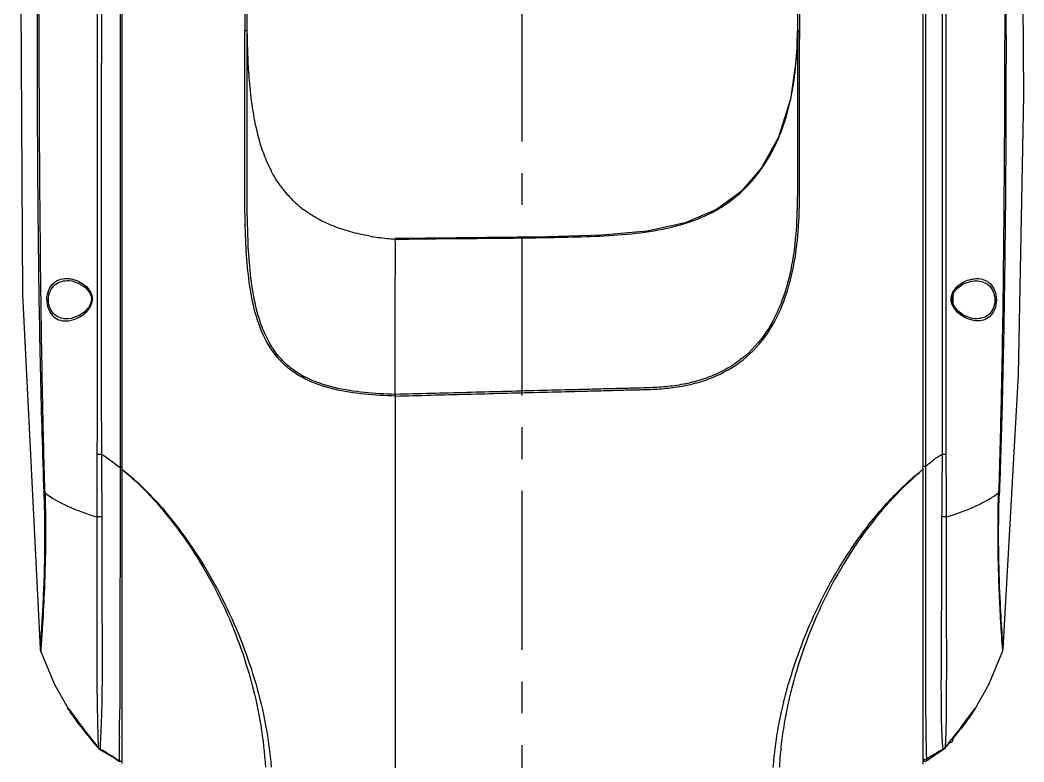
# Model space of a CAD drawing. Header units: millimetres. Extents: x 5828 to 6704, y 123 to 421.
# Drawn here: x 6357.29 to 6369.14, y 264.28 to 273.04 of the extents above; entities that cross this region are included whole.
import ezdxf

# ---------------------------------------------------------------- set-up
doc = ezdxf.new("R2010")
doc.units = ezdxf.units.MM
doc.linetypes.add('CENTER', pattern=[0.6, 0.375, -0.075, 0.075, -0.075])
doc.layers.add('中心线', color=7, linetype='Continuous')
doc.layers.add('外形图', color=7, linetype='Continuous')

msp = doc.modelspace()

# ---------------------------------------------------------------- linework, layer by layer
at = {"layer": '中心线', "linetype": 'CENTER', "ltscale": 5}
msp.add_line((6363.2184, 232.6078), (6363.2184, 284.1719), dxfattribs=at)
at = {"layer": '外形图', "color": 7, "linetype": 'Continuous'}
for p, q in [((6358.4935, 264.2656), (6358.4935, 279.6767)), ((6367.9534, 264.2562), (6367.9534, 279.6819)), ((6367.9802, 279.6791), (6367.9802, 267.7723)), ((6359.9686, 272.8677), (6359.9684, 277.0435)), ((6366.4684, 276.5749), (6366.4684, 272.8126)), ((6366.4945, 276.5774), (6366.4945, 272.8126)), ((6358.4672, 274.5639), (6358.4672, 269.6388)), ((6359.9417, 273.3889), (6359.9417, 272.9148)), ((6359.9417, 272.9137), (6359.9417, 272.9148)), ((6359.9417, 272.9137), (6359.9417, 272.9148)), ((6359.9684, 272.562), (6359.9684, 272.9137)), ((6359.9686, 272.8722), (6359.9687, 272.8677)), ((6366.4681, 272.8605), (6366.4672, 272.8125)), ((6366.4684, 272.8898), (6366.468, 272.856)), ((6366.4946, 272.8127), (6366.4946, 272.9149)), ((6359.9684, 272.562), (6359.9684, 272.7024)), ((6359.9417, 272.562), (6359.9417, 272.6007)), ((6366.4946, 271.4461), (6366.4946, 271.4613)), ((6359.9796, 270.4058), (6359.9692, 270.7835)), ((6359.9532, 270.3973), (6359.9529, 270.4049)), ((6359.9532, 270.3973), (6359.953, 270.4049)), ((6363.5194, 270.48), (6361.7184, 270.4602)), ((6361.7184, 270.4519), (6361.7184, 270.4611)), ((6358.1959, 269.9138), (6358.1957, 269.5638)), ((6358.1959, 269.9138), (6358.1957, 269.5638)), ((6358.1033, 269.8297), (6358.124, 269.7818)), ((6358.124, 269.7818), (6358.1285, 269.7398)), ((6358.2445, 269.8138), (6358.2446, 269.6638)), ((6368.1793, 269.8138), (6368.1794, 269.6638)), ((6368.1795, 269.8138), (6368.1796, 269.6739)), ((6368.2953, 269.7398), (6368.3004, 269.784)), ((6368.3004, 269.784), (6368.3212, 269.8307)), ((6368.3034, 269.7962), (6368.3034, 269.6972)), ((6357.6023, 269.7389), (6357.6207, 269.7388)), ((6358.1195, 269.6943), (6358.0946, 269.6467)), ((6358.1285, 269.7398), (6358.1195, 269.6943)), ((6368.1796, 269.6739), (6368.1796, 269.6638)), ((6368.3029, 269.6983), (6368.2953, 269.7398)), ((6368.3262, 269.6512), (6368.3029, 269.6983)), ((6368.8186, 269.7389), (6368.8002, 269.7388)), ((6361.7184, 268.6022), (6361.7184, 260.0431)), ((6358.467, 267.7576), (6358.467, 267.7376)), ((6367.9808, 267.7723), (6367.9808, 267.7381)), ((6357.5225, 265.6234), (6357.5225, 265.6234)), ((6368.8929, 265.6105), (6368.8879, 265.6838)), ((6357.5303, 265.5866), (6357.5303, 265.5866)), ((6368.8938, 265.5929), (6368.8938, 265.5929)), ((6368.8989, 265.6171), (6368.8989, 265.6171)), ((6357.8515, 264.9161), (6357.8514, 264.9162)), ((6368.5696, 264.9147), (6368.5694, 264.9143)), ((6357.8595, 264.9087), (6357.868, 264.8973)), ((6357.868, 264.8973), (6357.9202, 264.8263)), ((6357.9202, 264.8263), (6357.9547, 264.7797)), ((6368.4551, 264.7633), (6368.4824, 264.7999)), ((6368.4824, 264.7999), (6368.5551, 264.8987)), ((6357.9547, 264.7797), (6357.9825, 264.7425)), ((6357.9825, 264.7425), (6358.0146, 264.7001)), ((6358.0146, 264.7001), (6358.0348, 264.6736)), ((6358.0283, 264.6685), (6358.0244, 264.6736)), ((6358.031, 264.6787), (6358.0349, 264.6736)), ((6358.0349, 264.6736), (6358.0348, 264.6736)), ((6358.2441, 264.7539), (6358.2438, 264.7473)), ((6358.2444, 264.763), (6358.2441, 264.7539)), ((6368.1681, 264.7611), (6368.1684, 264.7508)), ((6368.3872, 264.6736), (6368.391, 264.6786)), ((6368.3872, 264.6736), (6368.3873, 264.6736)), ((6368.3936, 264.6686), (6368.3975, 264.6737)), ((6368.4255, 264.7239), (6368.4551, 264.7633)), ((6367.9859, 264.5988), (6367.9861, 264.588)), ((6368.3034, 264.566), (6368.3034, 264.5388)), ((6358.1438, 264.5341), (6358.1833, 264.4843)), ((6358.2068, 264.4502), (6358.2204, 264.4379)), ((6358.2069, 264.4502), (6358.2069, 264.4503)), ((6358.2147, 264.4454), (6358.2126, 264.4473)), ((6358.2126, 264.4473), (6358.2147, 264.4451)), ((6358.2147, 264.4451), (6358.2158, 264.444)), ((6358.2204, 264.4379), (6358.2334, 264.4296)), ((6358.2332, 264.4471), (6358.2331, 264.4325)), ((6358.2331, 264.4393), (6358.2331, 264.4325)), ((6368.1911, 264.4301), (6368.2134, 264.4483)), ((6368.209, 264.4469), (6368.2111, 264.449)), ((6368.2136, 264.4486), (6368.217, 264.4523)), ((6368.2622, 264.5138), (6368.2784, 264.5138)), ((6368.2784, 264.5138), (6368.2784, 264.5343)), ((6358.2334, 264.4296), (6358.2331, 264.4326)), ((6358.2334, 264.4296), (6358.2334, 264.4296)), ((6368.1911, 264.4301), (6368.1909, 264.4302)), ((6368.191, 264.43), (6368.1909, 264.43)), ((6368.1911, 264.43), (6368.191, 264.43)), ((6368.1911, 264.4301), (6368.1911, 264.4301)), ((6358.4542, 264.294), (6358.4541, 264.2954)), ((6358.4771, 264.291), (6358.4885, 264.2994)), ((6367.9856, 264.2937), (6367.9933, 264.2975))]:
    msp.add_line(p, q, dxfattribs=at)
for points in [[(6368.8989, 265.6171), (6369.0791, 268.8516), (6369.144, 272.1476), (6369.1203, 275.4763), (6369.0116, 277.8558)], [(6357.3605, 277.214), (6357.2859, 274.631), (6357.3145, 269.7995), (6357.5225, 265.6234)], [(6366.4673, 272.8175), (6366.4649, 272.7434), (6366.4547, 272.5778), (6366.3854, 272.1055), (6366.2449, 271.6562), (6366.046, 271.2946), (6365.8046, 271.0171), (6365.511, 270.8045), (6365.1427, 270.6479), (6364.6932, 270.5489), (6364.1599, 270.4998), (6363.5194, 270.48)], [(6357.8651, 269.9639), (6357.8961, 269.9604), (6357.9934, 269.9271), (6358.062, 269.8792), (6358.1033, 269.8297)], [(6368.3212, 269.8307), (6368.3617, 269.8788), (6368.4282, 269.9254), (6368.5246, 269.9589), (6368.5568, 269.9626)], [(6358.0946, 269.6467), (6358.0492, 269.5967), (6357.9826, 269.551), (6357.8885, 269.5174), (6357.8541, 269.5132)], [(6368.5678, 269.5145), (6368.5321, 269.519), (6368.4361, 269.5543), (6368.3686, 269.6024), (6368.3262, 269.6512)], [(6357.5225, 265.6234), (6357.5239, 265.6124), (6357.5289, 265.5907), (6357.5303, 265.5866)], [(6357.5303, 265.5867), (6357.6937, 265.197), (6357.8492, 264.9203)], [(6368.5719, 264.9189), (6368.7288, 265.1983), (6368.8938, 265.5929)], [(6368.8938, 265.5929), (6368.896, 265.6002), (6368.8986, 265.6147), (6368.8989, 265.6172)], [(6357.8501, 264.9209), (6357.85, 264.921), (6357.8503, 264.9206), (6357.8516, 264.919), (6357.8536, 264.9165), (6357.8562, 264.9131), (6357.8595, 264.9087)], [(6368.5551, 264.8987), (6368.5626, 264.9087), (6368.5656, 264.9126), (6368.568, 264.9157), (6368.5698, 264.918), (6368.5709, 264.9194), (6368.571, 264.9195)], [(6368.3873, 264.6736), (6368.394, 264.6824), (6368.4255, 264.7239)], [(6368.2083, 264.4458), (6368.208, 264.4454), (6368.2087, 264.4463), (6368.2111, 264.449)], [(6358.2334, 264.4296), (6358.307, 264.3885), (6358.4008, 264.3303), (6358.4541, 264.2941)], [(6367.9933, 264.2975), (6368.049, 264.3375), (6368.1352, 264.3955), (6368.1906, 264.4298)], [(6358.4542, 264.294), (6358.4623, 264.2902), (6358.4771, 264.291)], [(6367.9581, 264.303), (6367.9703, 264.294), (6367.9856, 264.2937)]]:
    msp.add_lwpolyline(points, dxfattribs=at)
for centre, radius, start, end in [((6367.6319, 272.9057), 7.6635, 180.28435, 182.27984), ((6362.1317, 272.9132), 4.3368, 358.67549, 359.69242), ((6362.1176, 272.9133), 4.3508, 359.69207, 0.00787), ((6366.9126, 272.8807), 6.9437, 182.30936, 182.62858), ((6366.0967, 272.8377), 6.1267, 182.57704, 185.16694), ((6362.4949, 272.3058), 2.4813, 195.35198, 196.4596), ((6362.3214, 272.2548), 2.3005, 196.46577, 197.16465), ((6361.8346, 272.0826), 1.7838, 203.0628, 203.93906), ((6361.7575, 272.0481), 1.6993, 203.93072, 205.89414), ((6364.524, 272.357), 1.8607, 324.44735, 326.57802), ((6361.684, 272.0125), 1.6176, 205.89632, 207.72823), ((6361.4412, 271.8617), 1.3314, 215.72767, 220.11565), ((6361.4291, 271.8521), 1.316, 220.13322, 228.58707), ((6364.733, 272.1794), 1.5857, 301.62047, 311.8405), ((6364.7095, 272.2063), 1.6214, 311.82591, 314.80771), ((6361.4196, 271.8417), 1.3019, 228.59875, 233.13313), ((6364.7023, 272.2321), 1.6467, 298.66071, 301.56753), ((6364.4615, 272.7977), 2.2626, 287.40758, 287.95651), ((6361.8894, 273.2486), 2.7987, 260.15848, 262.39082), ((6361.9557, 273.7656), 3.3199, 262.43891, 265.90485), ((6368.5329, 269.7031), 0.2605, 139.72009, 140.73052), ((6899.6125, 269.4495), 541.368, 179.977324, 180.162323), ((6368.4521, 269.7473), 0.1681, 182.69926, 184.34741), ((6368.5582, 269.8011), 0.289, 217.79487, 219.04592), ((6357.821, 269.7841), 0.296, 275.54064, 277.33985), ((6463.932, 267.0555), 105.7412, 179.534256, 179.934963), ((6263.9875, 266.97), 104.2423, 0.112761, 0.520591), ((6358.4668, 267.0464), 0.7112, 88.91785, 89.98664), ((6358.258, 261.8395), 5.3364, 90.07062, 90.72062), ((6368.178, 261.5853), 5.5901, 89.47008, 90.05974), ((6357.2403, 264.4476), 0.7722, 36.75508, 37.47879), ((6368.0281, 265.2553), 0.6397, 327.04433, 327.78936), ((6366.1856, 270.9236), 10.2711, 217.48126, 218.46871), ((6300.5255, 265.4512), 57.9395, 359.141212, 359.341934), ((6399.046, 265.0732), 31.0637, 180.52749, 180.8751), ((6374.4272, 264.8983), 6.2606, 181.34963, 182.62789), ((6360.8878, 270.4215), 9.4488, 322.29154, 322.53158), ((6361.8032, 267.5547), 4.7518, 217.40114, 219.27935), ((6374.6453, 264.9105), 6.479, 182.6477, 182.90499), ((6364.6322, 267.5413), 4.7329, 320.86438, 321.31297), ((6364.19, 267.8959), 5.2997, 321.30807, 321.53475), ((6360.4481, 270.7613), 10.0044, 321.99617, 322.2924), ((6364.7176, 267.4787), 4.627, 321.51645, 322.60452), ((6361.0795, 266.9626), 3.8168, 219.27758, 220.07836), ((6358.1685, 264.5388), 0.025, 195.6995, 243.79063), ((6360.1678, 266.1929), 2.6236, 220.03596, 220.94283), ((6358.6278, 264.8378), 0.5722, 222.16344, 222.6405), ((6358.2702, 264.5085), 0.0861, 222.59294, 227.5212), ((6358.3057, 264.5329), 0.1263, 218.61071, 220.56588), ((6358.3112, 264.5377), 0.1336, 220.57644, 222.52648), ((6358.3201, 264.5458), 0.1456, 222.52002, 223.62121), ((6358.2808, 264.5208), 0.1003, 228.74046, 241.57588), ((6359.796, 264.4379), 1.5629, 179.7827, 179.94836), ((6368.2694, 264.4587), 0.085, 192.29015, 193.34416), ((6368.256, 264.4555), 0.0712, 193.35767, 193.99816), ((6368.1414, 264.5206), 0.1, 298.2925, 312.54569), ((6368.0818, 264.5613), 0.1711, 318.01983, 320.0677), ((6368.159, 264.4996), 0.0747, 315.35241, 316.96094), ((6368.1018, 264.5444), 0.1449, 320.11674, 321.53091), ((6367.7447, 264.8841), 0.6399, 317.56909, 317.96743), ((6366.4231, 266.0479), 2.4009, 318.88644, 319.89199), ((6365.6737, 266.6841), 3.3839, 319.82714, 320.08907), ((6368.2784, 264.5388), 0.025, 270, 0), ((6357.1905, 262.505), 2.1914, 54.78813, 61.59196), ((6369.3414, 262.2906), 2.4324, 118.2867, 123.68798), ((6358.4685, 264.3159), 0.025, 266.04071, 359.98897), ((6367.9784, 264.3355), 0.0252, 240.95864, 303.37835)]:
    msp.add_arc(centre, radius, start, end, dxfattribs=at)
for points, knots in [([(6368.2255, 267.9171), (6368.2242, 268.4791), (6368.2249, 269.6032), (6368.2231, 271.2892), (6368.2277, 272.694), (6368.2248, 273.6772), (6368.2247, 274.2387), (6368.2265, 274.6596), (6368.2283, 275.0804), (6368.228, 275.5009), (6368.2282, 275.9211), (6368.2304, 276.4803), (6368.2291, 277.035), (6368.229, 277.5788), (6368.2291, 277.9639), (6368.2288, 278.323), (6368.2284, 278.6493), (6368.228, 278.8978), (6368.2276, 279.0754), (6368.2274, 279.1913), (6368.2273, 279.2951), (6368.2271, 279.3862), (6368.2267, 279.4641), (6368.2264, 279.5207), (6368.2262, 279.559), (6368.2261, 279.5824), (6368.226, 279.6022), (6368.2259, 279.6184), (6368.2259, 279.6309), (6368.2259, 279.6393), (6368.226, 279.6439), (6368.2258, 279.6464), (6368.2261, 279.6473), (6368.2258, 279.6484), (6368.226, 279.6483)], [0, 0, 0, 0, 0.1437176, 0.2874507, 0.4311511, 0.5029768, 0.538873, 0.5747507, 0.6106164, 0.646472, 0.6822901, 0.7180863, 0.7894593, 0.8241412, 0.8571597, 0.8879511, 0.9159631, 0.9406014, 0.9514963, 0.9613894, 0.970244, 0.9780232, 0.9846863, 0.9901875, 0.9924878, 0.9944813, 0.9961674, 0.9975467, 0.9986195, 0.9993862, 0.9996548, 0.9998468, 0.9999619, 1, 1, 1, 1]), ([(6368.9516, 278.8065), (6368.9473, 278.7761), (6368.9379, 278.6945), (6368.9223, 278.5423), (6368.9045, 278.3329), (6368.887, 278.0723), (6368.8732, 277.7681), (6368.866, 277.4291), (6368.8664, 277.0657), (6368.8814, 276.5617), (6368.891, 276.0525), (6368.9005, 275.5423), (6368.9067, 275.0313), (6368.9124, 274.392), (6368.9177, 273.3674), (6368.9161, 272.085), (6368.9056, 270.5446), (6368.8917, 269.3886), (6368.8754, 268.6177), (6368.8645, 268.1037), (6368.8531, 267.7183), (6368.8452, 267.4614)], [0, 0, 0, 0, 0.008099, 0.0217229, 0.040427, 0.0636556, 0.090747, 0.1209184, 0.1532791, 0.1867994, 0.2541801, 0.2879193, 0.321673, 0.3892562, 0.4569341, 0.5924913, 0.7282448, 0.8641164, 0.8980904, 0.932062, 1, 1, 1, 1]), ([(6357.5804, 267.4587), (6357.5768, 267.5848), (6357.5692, 267.8369), (6357.56, 268.2152), (6357.5525, 268.5936), (6357.5374, 269.3503), (6357.5241, 270.4851), (6357.5133, 271.9972), (6357.5103, 273.2561), (6357.5141, 274.2618), (6357.5194, 275.0148), (6357.5292, 275.7668), (6357.5403, 276.3927), (6357.5548, 276.8906), (6357.5613, 277.3618), (6357.5513, 277.8821), (6357.5196, 278.3838), (6357.4941, 278.6617), (6357.4819, 278.7661)], [0, 0, 0, 0, 0.0334522, 0.0669084, 0.1003674, 0.133828, 0.2676495, 0.4013592, 0.5348808, 0.6015457, 0.6681227, 0.7346062, 0.8010032, 0.8341631, 0.8667006, 0.9259967, 0.9721265, 1, 1, 1, 1]), ([(6357.507, 278.2804), (6357.5205, 278.1095), (6357.5419, 277.7278), (6357.5488, 277.232), (6357.5375, 276.7933), (6357.5276, 276.4506), (6357.5201, 276.1067), (6357.5104, 275.6477), (6357.5016, 275.0733), (6357.4942, 274.3834), (6357.4894, 273.6927), (6357.4868, 272.7705), (6357.4885, 271.6167), (6357.4998, 270.2313), (6357.5229, 268.8452), (6357.5501, 267.9212), (6357.5667, 267.4592)], [0, 0, 0, 0, 0.0475261, 0.1059163, 0.137391, 0.1691606, 0.2009327, 0.2327453, 0.2964141, 0.360159, 0.4239823, 0.4878603, 0.6157578, 0.7437829, 0.8718832, 1, 1, 1, 1]), ([(6368.9133, 278.2807), (6368.8999, 278.1087), (6368.8786, 277.7255), (6368.872, 277.2281), (6368.8832, 276.7891), (6368.893, 276.4467), (6368.9004, 276.103), (6368.9101, 275.6444), (6368.9187, 275.0704), (6368.9259, 274.3811), (6368.9306, 273.6909), (6368.9331, 272.7694), (6368.9312, 271.6165), (6368.9202, 270.232), (6368.9007, 269.0778), (6368.8778, 268.1543), (6368.8621, 267.6927), (6368.8541, 267.4619)], [0, 0, 0, 0, 0.0478397, 0.1063696, 0.1378314, 0.1695877, 0.2013402, 0.2331354, 0.2967672, 0.3604767, 0.4242651, 0.4881087, 0.6159405, 0.7439041, 0.8719449, 0.9359732, 1, 1, 1, 1]), ([(6358.248, 274.5889), (6358.2476, 274.1912), (6358.2458, 273.4951), (6358.246, 272.5005), (6358.2443, 271.3065), (6358.2444, 270.4109), (6358.2445, 269.8138)], [0, 0, 0, 0, 0.2498495, 0.4373373, 0.6248747, 1, 1, 1, 1]), ([(6368.1741, 274.5889), (6368.1737, 274.1912), (6368.1767, 273.3956), (6368.1799, 272.202), (6368.1782, 271.008), (6368.1793, 270.2119), (6368.1795, 269.8138)], [0, 0, 0, 0, 0.2498473, 0.4998484, 0.7499118, 1, 1, 1, 1]), ([(6358.1945, 274.4888), (6358.1947, 274.1078), (6358.1948, 272.5828), (6358.1968, 271.0578), (6358.1959, 269.9138)], [0, 0, 0, 0, 0.24985, 1, 1, 1, 1]), ([(6359.9417, 272.6007), (6359.9417, 272.6529), (6359.9412, 272.7572), (6359.9424, 272.8615), (6359.9417, 272.9137)], [0, 0, 0, 0, 0.5000092, 1, 1, 1, 1]), ([(6359.9417, 272.9148), (6359.9451, 272.9149), (6359.9512, 272.9148), (6359.9609, 272.9146), (6359.9638, 272.9143), (6359.9689, 272.9141), (6359.9684, 272.9138)], [0, 0, 0, 0, 0.3887261, 0.7212095, 0.9366939, 1, 1, 1, 1]), ([(6366.4685, 272.9138), (6366.4684, 272.9145), (6366.4726, 272.9139), (6366.4765, 272.915), (6366.4853, 272.9148), (6366.4913, 272.9149), (6366.4946, 272.9149)], [0, 0, 0, 0, 0.0758727, 0.2930822, 0.6197127, 1, 1, 1, 1]), ([(6366.077, 271.3321), (6366.1483, 271.4402), (6366.2692, 271.6711), (6366.3837, 272.0431), (6366.4469, 272.426), (6366.4643, 272.684), (6366.4673, 272.8129)], [0, 0, 0, 0, 0.2505996, 0.5004372, 0.7503537, 1, 1, 1, 1]), ([(6366.4684, 272.8126), (6366.4684, 272.5874), (6366.4688, 272.137), (6366.4679, 271.6866), (6366.4681, 271.4613)], [0, 0, 0, 0, 0.4999628, 1, 1, 1, 1]), ([(6366.4947, 271.4614), (6366.4951, 271.6866), (6366.4945, 272.137), (6366.4946, 272.5875), (6366.4946, 272.8127)], [0, 0, 0, 0, 0.5000396, 1, 1, 1, 1]), ([(6359.9423, 270.7833), (6359.9406, 270.9315), (6359.9408, 271.228), (6359.9419, 271.8209), (6359.9416, 272.2656), (6359.9417, 272.562)], [0, 0, 0, 0, 0.2500216, 0.5000337, 1, 1, 1, 1]), ([(6359.9692, 270.7835), (6359.9675, 270.9317), (6359.9676, 271.2281), (6359.9688, 271.8209), (6359.9684, 272.2656), (6359.9684, 272.562)], [0, 0, 0, 0, 0.2499265, 0.4999795, 1, 1, 1, 1]), ([(6359.9949, 272.286), (6360.0047, 272.1786), (6360.0304, 271.9645), (6360.0736, 271.7528), (6360.1021, 271.6489)], [0, 0, 0, 0, 0.4999476, 1, 1, 1, 1]), ([(6366.4681, 271.4613), (6366.4682, 271.3205), (6366.4697, 271.0389), (6366.462, 270.6164), (6366.4183, 270.1955), (6366.3195, 269.7834), (6366.1462, 269.3949), (6365.9177, 269.1198), (6365.6907, 268.9518), (6365.5029, 268.8531), (6365.3035, 268.781), (6365.0971, 268.7328), (6364.887, 268.7066), (6364.6757, 268.6973), (6364.4644, 268.6927), (6364.2531, 268.6877), (6364.0418, 268.6815), (6363.7601, 268.6744), (6363.4079, 268.666), (6362.9852, 268.6547), (6362.4218, 268.6388), (6361.9991, 268.6283), (6361.7174, 268.621)], [0, 0, 0, 0, 0.0624887, 0.1249755, 0.1874383, 0.2498798, 0.312307, 0.3746503, 0.4059072, 0.4371661, 0.4684575, 0.4997446, 0.5310143, 0.5622801, 0.5935471, 0.6248065, 0.6560706, 0.6873352, 0.7498659, 0.8123983, 0.8749317, 1, 1, 1, 1]), ([(6361.7184, 268.6022), (6362.0006, 268.6095), (6362.4238, 268.6201), (6362.988, 268.6356), (6363.4112, 268.6472), (6363.7638, 268.6554), (6364.046, 268.6623), (6364.2575, 268.6683), (6364.4691, 268.6744), (6364.6808, 268.6778), (6364.8927, 268.6876), (6365.1033, 268.715), (6365.3105, 268.7631), (6365.577, 268.8589), (6365.8826, 269.0473), (6366.1597, 269.3762), (6366.3382, 269.7644), (6366.4398, 270.1775), (6366.48, 270.529), (6366.4919, 270.8113), (6366.4938, 271.0935), (6366.4943, 271.3051), (6366.4946, 271.4462)], [0, 0, 0, 0, 0.1249348, 0.1874031, 0.2498683, 0.3123334, 0.3435686, 0.3748029, 0.4060291, 0.4372661, 0.4685482, 0.4998549, 0.5311733, 0.5625005, 0.6249869, 0.687472, 0.7499986, 0.812533, 0.8750605, 0.9063247, 0.9375658, 1, 1, 1, 1]), ([(6361.7184, 270.4517), (6362.0045, 270.4583), (6362.4338, 270.4613), (6363.0062, 270.4655), (6363.4354, 270.4708), (6363.8647, 270.4796), (6364.435, 270.5015), (6364.866, 270.5533), (6365.1384, 270.6387)], [0, 0, 0, 0, 0.2501639, 0.3752519, 0.5003219, 0.6253966, 0.7504904, 1, 1, 1, 1]), ([(6361.7184, 268.6022), (6361.5966, 268.6054), (6361.353, 268.6184), (6360.9912, 268.6729), (6360.6994, 268.7695), (6360.4904, 268.8963), (6360.307, 269.0581), (6360.1408, 269.3201), (6360.034, 269.6713), (6359.9778, 270.0327), (6359.9593, 270.2757), (6359.9532, 270.3973)], [0, 0, 0, 0, 0.1251621, 0.2502785, 0.3751282, 0.4376154, 0.5001593, 0.6249245, 0.7498781, 0.8749231, 1, 1, 1, 1]), ([(6361.7174, 268.6211), (6361.596, 268.6243), (6361.3536, 268.6376), (6360.9942, 268.6918), (6360.7053, 268.7882), (6360.4997, 268.9144), (6360.3211, 269.0756), (6360.1606, 269.3358), (6360.058, 269.6837), (6360.0034, 270.0427), (6359.9855, 270.2846), (6359.9796, 270.4058)], [0, 0, 0, 0, 0.1258755, 0.2513649, 0.3760781, 0.4382345, 0.500251, 0.6240471, 0.7487854, 0.8742269, 1, 1, 1, 1]), ([(6361.7174, 268.621), (6361.7182, 268.8216), (6361.7191, 269.192), (6361.7171, 269.8018), (6361.7198, 270.2111), (6361.7185, 270.4506)], [0, 0, 0, 0, 0.328994, 0.6072316, 1, 1, 1, 1]), ([(6357.6023, 269.7389), (6357.6024, 269.7791), (6357.6166, 269.8545), (6357.6793, 269.9429), (6357.7663, 269.9872), (6357.8279, 269.9911), (6357.8578, 269.9887)], [0, 0, 0, 0, 0.2982634, 0.5522891, 0.7770245, 1, 1, 1, 1]), ([(6357.6207, 269.7388), (6357.6209, 269.7745), (6357.6347, 269.8426), (6357.6951, 269.9212), (6357.7774, 269.9608), (6357.8356, 269.9654), (6357.8644, 269.9639)], [0, 0, 0, 0, 0.2870367, 0.5386529, 0.7688414, 1, 1, 1, 1]), ([(6357.8578, 269.9887), (6357.8638, 269.9882), (6357.8884, 269.9855), (6357.9126, 269.9798), (6357.9304, 269.9742)], [0, 0, 0, 0, 0.2454717, 1, 1, 1, 1]), ([(6357.9304, 269.9742), (6357.9459, 269.9694), (6358.0097, 269.9445), (6358.0681, 269.9015), (6358.0994, 269.8595)], [0, 0, 0, 0, 0.2365793, 1, 1, 1, 1]), ([(6368.3342, 269.8715), (6368.3464, 269.8859), (6368.3977, 269.9348), (6368.4639, 269.9669), (6368.5141, 269.9792)], [0, 0, 0, 0, 0.2677609, 1, 1, 1, 1]), ([(6368.5141, 269.9792), (6368.5203, 269.9807), (6368.5449, 269.986), (6368.5701, 269.9885), (6368.5889, 269.9884)], [0, 0, 0, 0, 0.2549857, 1, 1, 1, 1]), ([(6368.5576, 269.9626), (6368.5861, 269.9641), (6368.644, 269.9595), (6368.7258, 269.9204), (6368.7861, 269.8423), (6368.8, 269.7744), (6368.8002, 269.7388)], [0, 0, 0, 0, 0.2306856, 0.4605631, 0.7122872, 1, 1, 1, 1]), ([(6368.5889, 269.9884), (6368.6165, 269.9883), (6368.6733, 269.9796), (6368.751, 269.9321), (6368.8059, 269.847), (6368.8184, 269.7764), (6368.8186, 269.7389)], [0, 0, 0, 0, 0.2198214, 0.4455951, 0.7023623, 1, 1, 1, 1]), ([(6358.0994, 269.8595), (6358.1025, 269.8553), (6358.1148, 269.8377), (6358.1247, 269.8183), (6358.1299, 269.803)], [0, 0, 0, 0, 0.2449878, 1, 1, 1, 1]), ([(6357.6023, 269.7389), (6357.602, 269.6989), (6357.6153, 269.6239), (6357.6748, 269.5348), (6357.7599, 269.4897), (6357.8203, 269.4866), (6357.8496, 269.4894)], [0, 0, 0, 0, 0.3014349, 0.5562337, 0.778836, 1, 1, 1, 1]), ([(6357.8533, 269.5131), (6357.8256, 269.5117), (6357.769, 269.5164), (6357.6899, 269.5573), (6357.6333, 269.6363), (6357.6206, 269.7035), (6357.6207, 269.7388)], [0, 0, 0, 0, 0.2283995, 0.4565485, 0.7096413, 1, 1, 1, 1]), ([(6358.0967, 269.6274), (6358.0998, 269.6315), (6358.112, 269.6487), (6358.1219, 269.6676), (6358.1276, 269.6824)], [0, 0, 0, 0, 0.2454842, 1, 1, 1, 1]), ([(6358.1396, 269.7394), (6358.1378, 269.7395), (6358.1351, 269.7395), (6358.1312, 269.7399), (6358.1297, 269.7395), (6358.1285, 269.74), (6358.1285, 269.7398)], [0, 0, 0, 0, 0.4706184, 0.7862691, 0.9526239, 1, 1, 1, 1]), ([(6368.2842, 269.7394), (6368.2857, 269.7395), (6368.2883, 269.7395), (6368.2921, 269.7399), (6368.2937, 269.7394), (6368.2953, 269.7401), (6368.2953, 269.7398)], [0, 0, 0, 0, 0.4135842, 0.7330309, 0.933135, 1, 1, 1, 1]), ([(6368.3298, 269.624), (6368.3267, 269.6279), (6368.3146, 269.6445), (6368.3045, 269.6625), (6368.2985, 269.6768)], [0, 0, 0, 0, 0.2454244, 1, 1, 1, 1]), ([(6368.8002, 269.7388), (6368.8003, 269.7037), (6368.7876, 269.637), (6368.7314, 269.5585), (6368.6526, 269.5177), (6368.5963, 269.513), (6368.5686, 269.5144)], [0, 0, 0, 0, 0.2898603, 0.5428146, 0.7711628, 1, 1, 1, 1]), ([(6368.8186, 269.7389), (6368.8188, 269.7), (6368.8062, 269.627), (6368.7497, 269.5395), (6368.6684, 269.4932), (6368.6099, 269.4882), (6368.5815, 269.49)], [0, 0, 0, 0, 0.3010308, 0.5572148, 0.7802767, 1, 1, 1, 1]), ([(6357.8588, 269.4905), (6357.9023, 269.4961), (6357.9921, 269.5276), (6358.0672, 269.5879), (6358.0967, 269.6274)], [0, 0, 0, 0, 0.4707887, 1, 1, 1, 1]), ([(6368.5062, 269.5046), (6368.4906, 269.5095), (6368.426, 269.5349), (6368.3672, 269.5777), (6368.3337, 269.619)], [0, 0, 0, 0, 0.2349624, 1, 1, 1, 1]), ([(6368.5815, 269.49), (6368.5753, 269.4904), (6368.5498, 269.4929), (6368.5246, 269.4987), (6368.5062, 269.5046)], [0, 0, 0, 0, 0.2443616, 1, 1, 1, 1]), ([(6361.7191, 268.6086), (6361.719, 268.6098), (6361.7188, 268.6139), (6361.7178, 268.618), (6361.7174, 268.621)], [0, 0, 0, 0, 0.2858949, 1, 1, 1, 1]), ([(6358.1944, 267.9149), (6358.1984, 267.915), (6358.2158, 267.9155), (6358.2333, 267.9157), (6358.2467, 267.9158)], [0, 0, 0, 0, 0.2298083, 1, 1, 1, 1]), ([(6358.2467, 267.9158), (6358.2478, 267.7925), (6358.2485, 267.5459), (6358.2516, 267.2992), (6358.2514, 267.1759)], [0, 0, 0, 0, 0.4999488, 1, 1, 1, 1]), ([(6367.9808, 267.7723), (6367.9968, 267.7849), (6368.0292, 267.8098), (6368.0768, 267.8483), (6368.1254, 267.8857), (6368.16, 267.9075), (6368.1776, 267.9179)], [0, 0, 0, 0, 0.2500013, 0.500058, 0.7500009, 1, 1, 1, 1]), ([(6368.1776, 267.9178), (6368.1818, 267.9178), (6368.1978, 267.9176), (6368.2138, 267.9173), (6368.2255, 267.9169)], [0, 0, 0, 0, 0.2653037, 1, 1, 1, 1]), ([(6358.4935, 267.7566), (6358.4935, 267.7569), (6358.4916, 267.7568), (6358.4896, 267.7573), (6358.4852, 267.7573), (6358.4821, 267.7574), (6358.4803, 267.7574)], [0, 0, 0, 0, 0.0717419, 0.2719395, 0.5887745, 1, 1, 1, 1]), ([(6367.9802, 267.7723), (6367.9769, 267.7723), (6367.9708, 267.7721), (6367.9619, 267.7724), (6367.9577, 267.7713), (6367.9534, 267.7721), (6367.9534, 267.7714)], [0, 0, 0, 0, 0.3758711, 0.7014383, 0.9209872, 1, 1, 1, 1]), ([(6358.467, 267.7376), (6358.4668, 267.5976), (6358.4682, 267.3176), (6358.468, 266.8988), (6358.4662, 266.4864), (6358.4651, 265.7825), (6358.4662, 265.2173), (6358.4612, 264.7857)], [0, 0, 0, 0, 0.1422987, 0.2846162, 0.4256192, 0.5614152, 1, 1, 1, 1]), ([(6358.4931, 267.7364), (6358.6242, 267.632), (6358.8093, 267.4599), (6359.029, 267.2063), (6359.2357, 266.9415), (6359.4709, 266.5928), (6359.713, 266.15), (6359.9141, 265.6874), (6360.0768, 265.2105), (6360.1953, 264.7213), (6360.2383, 264.3885), (6360.2517, 264.2218)], [0, 0, 0, 0, 0.1248807, 0.1873888, 0.2499457, 0.375108, 0.5003447, 0.6255045, 0.7505204, 0.8753595, 1, 1, 1, 1]), ([(6358.4931, 267.7364), (6358.6216, 267.6303), (6358.8619, 267.3972), (6359.2818, 266.8777), (6359.6247, 266.2993), (6359.8805, 265.6822), (6360.0315, 265.2049), (6360.1372, 264.7167), (6360.1742, 264.3859), (6360.1838, 264.2203)], [0, 0, 0, 0, 0.1250001, 0.2501293, 0.5005181, 0.6257808, 0.7508311, 0.8755582, 1, 1, 1, 1]), ([(6366.1833, 264.2177), (6366.1871, 264.2588), (6366.1927, 264.3414), (6366.2128, 264.5057), (6366.2446, 264.7103), (6366.2962, 264.9534), (6366.3803, 265.2743), (6366.5124, 265.6683), (6366.7096, 266.1265), (6366.9075, 266.4928), (6367.0855, 266.7738), (6367.2286, 266.9781), (6367.3816, 267.175), (6367.5451, 267.3629), (6367.6911, 267.5103), (6367.8128, 267.6229), (6367.8764, 267.6762), (6367.9104, 267.6999)], [0, 0, 0, 0, 0.0311473, 0.0623054, 0.1246439, 0.1870266, 0.2494515, 0.3744207, 0.4995743, 0.6248291, 0.6874695, 0.7500818, 0.8126474, 0.875158, 0.9376045, 0.9688093, 1, 1, 1, 1]), ([(6367.9104, 267.6999), (6367.7863, 267.5917), (6367.5486, 267.362), (6367.1359, 266.8462), (6366.8014, 266.272), (6366.5508, 265.6612), (6366.4273, 265.2676), (6366.3505, 264.9476), (6366.3045, 264.7055), (6366.2777, 264.502), (6366.2637, 264.3592), (6366.2577, 264.2774), (6366.2558, 264.2365), (6366.2544, 264.2161)], [0, 0, 0, 0, 0.124939, 0.2501332, 0.5005717, 0.6258044, 0.7507913, 0.8131962, 0.8755364, 0.9377867, 0.9689064, 0.9844524, 1, 1, 1, 1]), ([(6367.9808, 267.7381), (6367.9807, 267.5964), (6367.9793, 267.3129), (6367.9796, 266.8892), (6367.9809, 266.4725), (6367.9812, 265.9582), (6367.9807, 265.3983), (6367.9819, 264.973), (6367.9836, 264.7872)], [0, 0, 0, 0, 0.1440659, 0.2882269, 0.4307546, 0.5676686, 0.8110908, 1, 1, 1, 1]), ([(6357.5667, 267.4592), (6357.5711, 267.3399), (6357.5766, 267.1058), (6357.5759, 266.7664), (6357.5686, 266.4543), (6357.5571, 266.1811), (6357.546, 265.9826), (6357.5376, 265.8504), (6357.5324, 265.7734), (6357.5284, 265.7124), (6357.5249, 265.6678), (6357.5238, 265.6399), (6357.5223, 265.627), (6357.5225, 265.6234)], [0, 0, 0, 0, 0.1950701, 0.3821793, 0.5542474, 0.7047436, 0.8285413, 0.8789555, 0.9210682, 0.9544519, 0.97885, 0.9941043, 1, 1, 1, 1]), ([(6357.5803, 267.4587), (6357.583, 267.3519), (6357.5873, 267.1417), (6357.5862, 266.7464), (6357.5744, 266.3189), (6357.5528, 265.9179), (6357.5377, 265.7019), (6357.5325, 265.6247)], [0, 0, 0, 0, 0.1746498, 0.3436292, 0.6460997, 0.8735545, 1, 1, 1, 1]), ([(6357.5803, 267.4587), (6357.5788, 267.4587), (6357.5743, 267.4588), (6357.5697, 267.4589), (6357.5667, 267.4592)], [0, 0, 0, 0, 0.3346307, 1, 1, 1, 1]), ([(6357.5804, 267.4587), (6357.6613, 267.3975), (6357.86, 267.2874), (6358.0725, 267.2111), (6358.1909, 267.1756)], [0, 0, 0, 0, 0.4507534, 1, 1, 1, 1]), ([(6368.2296, 267.1752), (6368.3493, 267.211), (6368.5636, 267.2879), (6368.7639, 267.3994), (6368.8452, 267.4615)], [0, 0, 0, 0, 0.5498357, 1, 1, 1, 1]), ([(6368.8879, 265.6838), (6368.8723, 265.9089), (6368.849, 266.3079), (6368.8349, 266.9008), (6368.8398, 267.2682), (6368.8452, 267.4615)], [0, 0, 0, 0, 0.3806343, 0.6738869, 1, 1, 1, 1]), ([(6368.8986, 265.6246), (6368.8975, 265.645), (6368.893, 265.706), (6368.8797, 265.9022), (6368.858, 266.2702), (6368.8413, 266.8218), (6368.8459, 267.2382), (6368.8541, 267.4619)], [0, 0, 0, 0, 0.0334163, 0.099688, 0.3209306, 0.6348047, 1, 1, 1, 1]), ([(6368.8452, 267.4615), (6368.8462, 267.4615), (6368.8492, 267.4615), (6368.8521, 267.4616), (6368.8541, 267.4619)], [0, 0, 0, 0, 0.3336964, 1, 1, 1, 1]), ([(6358.1909, 267.1755), (6358.1925, 266.8426), (6358.1923, 266.2225), (6358.1904, 265.4884), (6358.1948, 264.9988), (6358.201, 264.7379), (6358.2054, 264.5648), (6358.2073, 264.4802), (6358.207, 264.4541)], [0, 0, 0, 0, 0.3669592, 0.6836295, 0.809119, 0.9066551, 0.9713091, 1, 1, 1, 1]), ([(6358.2514, 267.1759), (6358.2509, 267.0545), (6358.2543, 266.8135), (6358.2522, 266.4569), (6358.2532, 266.1124), (6358.2546, 265.5492), (6358.2571, 265.1012), (6358.2444, 264.763)], [0, 0, 0, 0, 0.150936, 0.2996967, 0.4433081, 0.5792091, 1, 1, 1, 1]), ([(6368.1721, 267.1754), (6368.1713, 267.0536), (6368.1689, 266.812), (6368.1708, 266.345), (6368.1667, 265.8987), (6368.1659, 265.481), (6368.1637, 265.2094), (6368.1653, 264.9727), (6368.1666, 264.8273), (6368.1681, 264.7611)], [0, 0, 0, 0, 0.1513152, 0.3002809, 0.5802392, 0.7059204, 0.8192782, 0.9177463, 1, 1, 1, 1]), ([(6368.2153, 264.4543), (6368.2171, 264.464), (6368.2192, 264.4919), (6368.2224, 264.5454), (6368.2253, 264.6223), (6368.2278, 264.7215), (6368.2293, 264.8422), (6368.2306, 265.0429), (6368.2318, 265.3382), (6368.2321, 265.6605), (6368.2302, 265.9473), (6368.23, 266.1798), (6368.2301, 266.4211), (6368.2272, 266.7538), (6368.2288, 267.0059), (6368.2297, 267.1752)], [0, 0, 0, 0, 0.0109545, 0.0307427, 0.0591331, 0.0957397, 0.140186, 0.1921241, 0.3169727, 0.4657996, 0.547441, 0.6331612, 0.7221149, 0.8133825, 1, 1, 1, 1]), ([(6357.5325, 265.6247), (6357.5322, 265.6193), (6357.5316, 265.61), (6357.5307, 265.5982), (6357.5306, 265.5909), (6357.5301, 265.5875), (6357.5303, 265.5866)], [0, 0, 0, 0, 0.4268148, 0.7365462, 0.9279955, 1, 1, 1, 1]), ([(6368.8989, 265.6172), (6368.8989, 265.6174), (6368.8989, 265.6199), (6368.8987, 265.6224), (6368.8986, 265.6246)], [0, 0, 0, 0, 0.1077854, 1, 1, 1, 1]), ([(6368.8938, 265.5929), (6368.8942, 265.5944), (6368.8931, 265.6004), (6368.8932, 265.6063), (6368.8929, 265.6105)], [0, 0, 0, 0, 0.2693144, 1, 1, 1, 1]), ([(6357.8483, 264.9213), (6357.8475, 264.9226), (6357.8443, 264.9298), (6357.8509, 264.9201), (6357.853, 264.9174)], [0, 0, 0, 0, 0.3001357, 1, 1, 1, 1]), ([(6357.8728, 264.8836), (6357.8706, 264.8869), (6357.8634, 264.8977), (6357.8562, 264.9085), (6357.8515, 264.9161)], [0, 0, 0, 0, 0.3078781, 1, 1, 1, 1]), ([(6357.8589, 264.9096), (6357.8606, 264.9074), (6357.8687, 264.8965), (6357.8768, 264.8855), (6357.8832, 264.8768)], [0, 0, 0, 0, 0.2067782, 1, 1, 1, 1]), ([(6368.5433, 264.8828), (6368.5462, 264.8868), (6368.5552, 264.8989), (6368.5642, 264.9112), (6368.5705, 264.9192)], [0, 0, 0, 0, 0.3257021, 1, 1, 1, 1]), ([(6368.5705, 264.9192), (6368.5718, 264.9209), (6368.5786, 264.9285), (6368.5715, 264.9177), (6368.5696, 264.9147)], [0, 0, 0, 0, 0.3798969, 1, 1, 1, 1]), ([(6358.0244, 264.6736), (6358.0098, 264.6927), (6357.9579, 264.7617), (6357.9076, 264.8319), (6357.8728, 264.8836)], [0, 0, 0, 0, 0.2782036, 1, 1, 1, 1]), ([(6357.8832, 264.8768), (6357.8935, 264.8627), (6357.9422, 264.7962), (6357.9916, 264.7302), (6358.031, 264.6787)], [0, 0, 0, 0, 0.212069, 1, 1, 1, 1]), ([(6368.391, 264.6786), (6368.4054, 264.6974), (6368.4567, 264.765), (6368.507, 264.8334), (6368.5433, 264.8828)], [0, 0, 0, 0, 0.278134, 1, 1, 1, 1]), ([(6368.5444, 264.8766), (6368.5346, 264.8621), (6368.4871, 264.7934), (6368.4377, 264.7261), (6368.3976, 264.6736)], [0, 0, 0, 0, 0.2102039, 1, 1, 1, 1]), ([(6368.5649, 264.9073), (6368.5635, 264.9052), (6368.5568, 264.8949), (6368.5499, 264.8847), (6368.5444, 264.8766)], [0, 0, 0, 0, 0.2079402, 1, 1, 1, 1]), ([(6358.0244, 264.6736), (6358.0239, 264.6736), (6358.0281, 264.6768), (6358.0286, 264.6775), (6358.0302, 264.6788)], [0, 0, 0, 0, 0.19986, 1, 1, 1, 1]), ([(6358.2438, 264.7473), (6358.2428, 264.7217), (6358.2389, 264.6403), (6358.2352, 264.5589), (6358.2339, 264.5029)], [0, 0, 0, 0, 0.3134911, 1, 1, 1, 1]), ([(6368.3976, 264.6736), (6368.3981, 264.6736), (6368.3939, 264.6768), (6368.3935, 264.6775), (6368.3919, 264.6788)], [0, 0, 0, 0, 0.1992232, 1, 1, 1, 1]), ([(6358.4585, 264.5828), (6358.4579, 264.5442), (6358.457, 264.4897), (6358.4555, 264.4217), (6358.4549, 264.381), (6358.4544, 264.348), (6358.4552, 264.3227), (6358.4547, 264.3065), (6358.4554, 264.2977), (6358.4541, 264.2954)], [0, 0, 0, 0, 0.4022259, 0.5688401, 0.710587, 0.8261473, 0.9141125, 0.9726303, 1, 1, 1, 1]), ([(6367.9861, 264.588), (6367.987, 264.5301), (6367.989, 264.4389), (6367.9907, 264.3477), (6367.9923, 264.3145)], [0, 0, 0, 0, 0.6356417, 1, 1, 1, 1]), ([(6368.1746, 264.5822), (6368.175, 264.5751), (6368.1763, 264.5498), (6368.1778, 264.5245), (6368.1791, 264.5063)], [0, 0, 0, 0, 0.2800658, 1, 1, 1, 1]), ([(6368.2341, 264.4784), (6368.2408, 264.4869), (6368.2733, 264.5278), (6368.3058, 264.5688), (6368.3313, 264.6014)], [0, 0, 0, 0, 0.2077865, 1, 1, 1, 1]), ([(6358.1833, 264.4843), (6358.1857, 264.4813), (6358.1936, 264.4713), (6358.2015, 264.4613), (6358.207, 264.4541)], [0, 0, 0, 0, 0.2947349, 1, 1, 1, 1]), ([(6358.2036, 264.4537), (6358.2023, 264.4551), (6358.1964, 264.4617), (6358.1906, 264.4684), (6358.186, 264.4736)], [0, 0, 0, 0, 0.2139097, 1, 1, 1, 1]), ([(6358.2182, 264.4399), (6358.2178, 264.4402), (6358.2157, 264.4418), (6358.2136, 264.4435), (6358.2121, 264.445)], [0, 0, 0, 0, 0.2032948, 1, 1, 1, 1]), ([(6358.2147, 264.4454), (6358.2161, 264.4439), (6358.218, 264.442), (6358.2203, 264.4396), (6358.2211, 264.4389), (6358.2216, 264.4379), (6358.2206, 264.4383), (6358.2197, 264.4389), (6358.2188, 264.4395), (6358.2182, 264.4399)], [0, 0, 0, 0, 0.4552867, 0.6048615, 0.696195, 0.72862, 0.7655785, 0.8564939, 1, 1, 1, 1]), ([(6358.2339, 264.5029), (6358.2338, 264.4966), (6358.2334, 264.4769), (6358.2331, 264.4572), (6358.2331, 264.4439)], [0, 0, 0, 0, 0.322292, 1, 1, 1, 1]), ([(6368.1791, 264.5063), (6368.1796, 264.4998), (6368.1812, 264.4793), (6368.183, 264.4588), (6368.1855, 264.4451)], [0, 0, 0, 0, 0.3210886, 1, 1, 1, 1]), ([(6368.1869, 264.4383), (6368.187, 264.4377), (6368.1876, 264.4357), (6368.1882, 264.4338), (6368.1888, 264.4325)], [0, 0, 0, 0, 0.3013664, 1, 1, 1, 1]), ([(6368.2032, 264.4399), (6368.2031, 264.4399), (6368.2031, 264.4402), (6368.2033, 264.4404), (6368.2034, 264.4405)], [0, 0, 0, 0, 0.2748143, 1, 1, 1, 1]), ([(6368.2122, 264.4471), (6368.2103, 264.4451), (6368.2074, 264.4432), (6368.2043, 264.4397), (6368.2032, 264.4399)], [0, 0, 0, 0, 0.7056677, 1, 1, 1, 1]), ([(6368.2034, 264.4405), (6368.2036, 264.4409), (6368.2054, 264.443), (6368.2074, 264.4451), (6368.209, 264.4469)], [0, 0, 0, 0, 0.1441791, 1, 1, 1, 1]), ([(6368.2153, 264.4543), (6368.2165, 264.4559), (6368.2228, 264.464), (6368.2291, 264.472), (6368.2341, 264.4784)], [0, 0, 0, 0, 0.2049784, 1, 1, 1, 1]), ([(6368.22, 264.4556), (6368.2209, 264.4566), (6368.2249, 264.4611), (6368.2289, 264.4656), (6368.2319, 264.4691)], [0, 0, 0, 0, 0.2231507, 1, 1, 1, 1]), ([(6368.1903, 264.4302), (6368.19, 264.4305), (6368.1895, 264.4312), (6368.189, 264.432), (6368.1888, 264.4325)], [0, 0, 0, 0, 0.3982905, 1, 1, 1, 1]), ([(6368.1909, 264.43), (6368.1908, 264.43), (6368.1906, 264.43), (6368.1904, 264.4302), (6368.1903, 264.4302)], [0, 0, 0, 0, 0.434348, 1, 1, 1, 1]), ([(6367.9923, 264.3145), (6367.9924, 264.312), (6367.9926, 264.308), (6367.9927, 264.3019), (6367.9932, 264.3), (6367.993, 264.2973), (6367.9933, 264.2975)], [0, 0, 0, 0, 0.4373992, 0.7519648, 0.9404241, 1, 1, 1, 1])]:
    msp.add_open_spline(points, degree=3, knots=knots, dxfattribs=at)
for points in [[(6360.1234, 271.5759), (6360.1435, 271.5108), (6360.1667, 271.4465), (6360.1934, 271.3838)], [(6360.3603, 271.0843), (6360.3202, 271.1401), (6360.2841, 271.199), (6360.2521, 271.2598)], [(6365.8522, 271.0559), (6365.9201, 271.1234), (6365.9821, 271.1972), (6366.0378, 271.2751)], [(6359.9529, 270.4049), (6359.9467, 270.5309), (6359.9438, 270.6571), (6359.9423, 270.7833)], [(6360.8187, 270.6856), (6360.756, 270.7193), (6360.6955, 270.7574), (6360.6385, 270.8001)], [(6365.159, 270.6453), (6365.2738, 270.6825), (6365.3862, 270.7293), (6365.4921, 270.7872)], [(6360.9921, 270.6056), (6360.9329, 270.6289), (6360.8748, 270.6555), (6360.8187, 270.6856)], [(6361.1888, 270.5404), (6361.1222, 270.5587), (6361.0564, 270.5803), (6360.9921, 270.6056)], [(6361.4111, 270.4911), (6361.3363, 270.5041), (6361.262, 270.5203), (6361.1888, 270.5404)], [(6358.1299, 269.803), (6358.1369, 269.7827), (6358.1404, 269.7608), (6358.1396, 269.7394)], [(6368.2842, 269.7394), (6368.2835, 269.7572), (6368.2857, 269.7752), (6368.2905, 269.7923)], [(6368.2905, 269.7923), (6368.2952, 269.8089), (6368.3023, 269.8248), (6368.3111, 269.8395)], [(6368.3111, 269.8395), (6368.3171, 269.8495), (6368.3239, 269.859), (6368.3312, 269.868)], [(6358.1276, 269.6824), (6358.1345, 269.7006), (6358.1388, 269.72), (6358.1396, 269.7394)], [(6368.1796, 269.6638), (6368.1797, 269.0818), (6368.1785, 268.4999), (6368.1776, 267.9179)], [(6368.2985, 269.6768), (6368.2909, 269.6951), (6368.286, 269.7148), (6368.2845, 269.7346)], [(6358.1957, 269.5638), (6358.1954, 269.0142), (6358.1956, 268.4646), (6358.1943, 267.9151)], [(6358.4672, 269.6388), (6358.4672, 269.0117), (6358.4676, 268.3846), (6358.467, 267.7576)], [(6361.7184, 268.6022), (6361.7183, 268.6041), (6361.7181, 268.6066), (6361.7195, 268.6081)], [(6358.2467, 267.9163), (6358.3245, 267.87), (6358.3966, 267.8144), (6358.467, 267.7576)], [(6368.1776, 267.9179), (6368.176, 267.6704), (6368.1738, 267.4229), (6368.1721, 267.1754)], [(6367.9248, 267.7134), (6367.9201, 267.7088), (6367.9154, 267.7042), (6367.9104, 267.6999)], [(6367.9534, 267.7379), (6367.9437, 267.7299), (6367.9338, 267.7221), (6367.9248, 267.7134)], [(6357.8514, 264.9162), (6357.8503, 264.9179), (6357.8493, 264.9196), (6357.8483, 264.9213)], [(6358.2068, 264.4502), (6358.2042, 264.453), (6358.2024, 264.4567), (6358.2015, 264.4605)], [(6368.1855, 264.4451), (6368.1857, 264.4436), (6368.186, 264.4421), (6368.1863, 264.4406)], [(6368.2136, 264.4486), (6368.2158, 264.451), (6368.2175, 264.454), (6368.2185, 264.4571)], [(6367.9662, 264.3135), (6367.9625, 264.3156), (6367.9592, 264.3188), (6367.957, 264.3224)], [(6358.4668, 264.2909), (6358.4623, 264.2912), (6358.4577, 264.2928), (6358.4541, 264.2954)]]:
    msp.add_open_spline(points, degree=3, dxfattribs=at)

doc.saveas('drawing.dxf')
